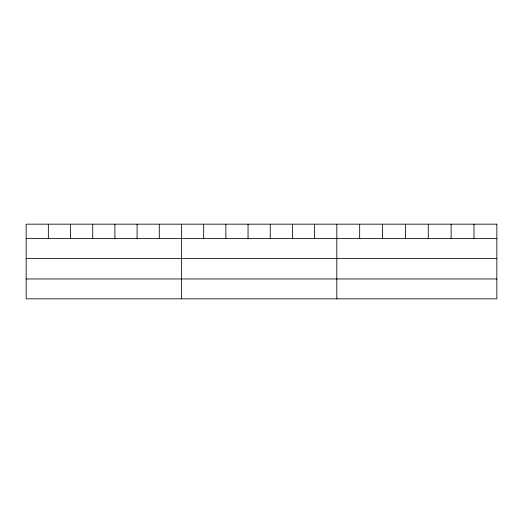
<?xml version="1.0" encoding="UTF-8"?>
<svg xmlns="http://www.w3.org/2000/svg" width="523" height="523" viewBox="0 0 523 523"><rect width="100%" height="100%" fill="white"/><g stroke="black" fill="none" stroke-linecap="round" stroke-linejoin="round"><path stroke-width="0.78" d="M26.15 238.619L496.85 238.619M26.15 258.486L496.85 258.486M26.15 278.962L496.85 278.962M473.988 224.171L473.988 238.619M451.127 224.171L451.127 238.619M428.265 224.171L428.265 238.619M405.397 224.171L405.397 238.619M382.535 224.171L382.535 238.619M359.674 224.171L359.674 238.619M336.812 224.171L336.812 298.829M314.624 224.171L314.624 238.619M292.429 224.171L292.429 238.619M270.241 224.171L270.241 238.619M248.052 224.171L248.052 238.619M225.864 224.171L225.864 238.619M203.669 224.171L203.669 238.619M181.481 224.171L181.481 298.829M159.293 224.171L159.293 238.619M137.098 224.171L137.098 238.619M114.91 224.171L114.91 238.619M92.721 224.171L92.721 238.619M70.533 224.171L70.533 238.619M48.338 224.171L48.338 238.619M496.85 224.171L26.15 224.171L26.15 298.829L496.85 298.829L496.85 224.171"/></g></svg>
